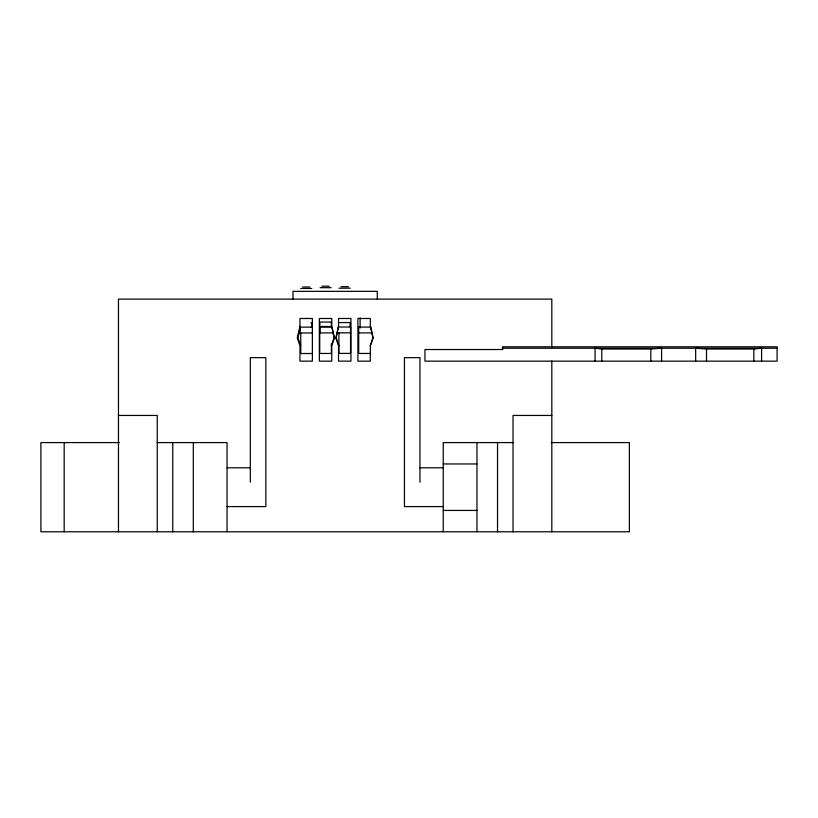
<?xml version="1.0" encoding="UTF-8"?>
<svg xmlns="http://www.w3.org/2000/svg" width="818" height="818" viewBox="0 0 818 818"><rect width="100%" height="100%" fill="white"/><g stroke="black" fill="none" stroke-linecap="round" stroke-linejoin="round"><path stroke-width="1.23" d="M300.748 345.758L298.049 337.936L300.247 327.139L312.384 327.139M338.908 345.636L336.198 337.814L338.396 327.026L350.544 327.026L350.544 353.396L338.908 353.396L338.908 332.844M331.382 345.707L334.081 337.885L331.883 327.088L319.746 327.088L319.746 353.458L331.382 353.458L331.382 343.785M370.329 345.707L373.039 337.885L370.319 326.249L370.319 318.488L357.906 318.488L357.906 361.147L370.319 361.147L370.319 345.636L373.039 337.885L370.84 327.088L358.693 327.088L358.693 353.458L370.329 353.458M695.658 361.147L695.658 348.233L706.517 349.01L753.828 349.01L761.589 348.233L761.589 361.147M595.064 361.147L595.064 348.233L601.803 349.01L650.821 349.01L661.588 348.233L661.588 361.147M321.955 286.208L329.317 286.208M341.034 286.689L348.407 286.689M302.588 286.985L309.961 286.985M320.104 287.68L331.157 287.68M339.01 288.202L350.247 288.161M300.748 288.457L311.801 288.457M338.785 322.589L350.462 322.548L350.462 326.975M310.963 322.844L312.016 322.844L312.016 327.261L310.963 327.261M337.629 332.844L350.544 332.844M299.47 332.957L312.384 332.957M319.746 332.906L332.66 332.906M358.693 332.906L371.607 332.906M502.518 348.233L777.1 348.233M502.784 349.521L424.961 349.521L424.961 361.147L777.1 361.147L777.1 346.812L502.518 346.812L502.518 349.521M312.384 353.519L300.748 353.519L300.748 332.957M118.467 415.442L157.25 415.442L157.25 531.792M551.823 415.442L513.039 415.442L513.039 531.792M119.305 442.589L40.9 442.589L40.9 531.792L629.379 531.792L629.379 442.589L551.291 442.589M157.25 442.589L227.056 442.589L227.056 531.792M513.039 442.589L443.233 442.589L443.233 531.792M443.233 463.959L476.966 463.959M227.056 467.804L250.328 467.804M419.961 467.804L443.233 467.804M227.056 506.587L265.84 506.587L265.84 357.66L250.328 357.66L250.328 482.17M443.233 506.587L404.45 506.587L404.45 357.66L419.961 357.66L419.961 482.17M443.233 510.432L476.966 510.432M753.828 349.01L753.828 361.147M706.517 349.01L706.517 361.147M650.821 349.01L650.821 361.147M601.803 349.01L601.803 361.147M551.823 347.159L551.823 299.102L118.467 299.102L118.467 531.792M551.823 361.065L551.823 531.792M497.528 442.589L497.528 531.792M476.966 442.589L476.966 531.792M377.303 299.102L377.303 291.341L292.987 291.341L292.987 299.102M360.114 317.824L360.114 328.018M350.278 322.589L350.278 327.006M319.889 328.274L319.889 332.691M300.257 328.018L300.257 331.331M193.314 442.589L193.314 531.792M172.762 442.589L172.762 531.792M64.172 442.589L64.172 531.792M299.961 326.249L297.251 337.885L299.961 345.636L299.961 361.147L312.374 361.147L312.374 318.488L299.961 318.488L299.961 326.249M338.519 326.249L335.799 337.885L338.519 345.636L338.519 361.147L350.932 361.147L350.932 318.488L338.519 318.488L338.519 326.249M334.48 337.885L331.771 345.636L331.771 361.147L319.357 361.147L319.357 318.488L331.771 318.488L331.771 326.249L334.48 337.885M331.382 322.067L319.889 322.067L319.889 326.494L331.382 326.494L331.382 322.067"/></g></svg>
